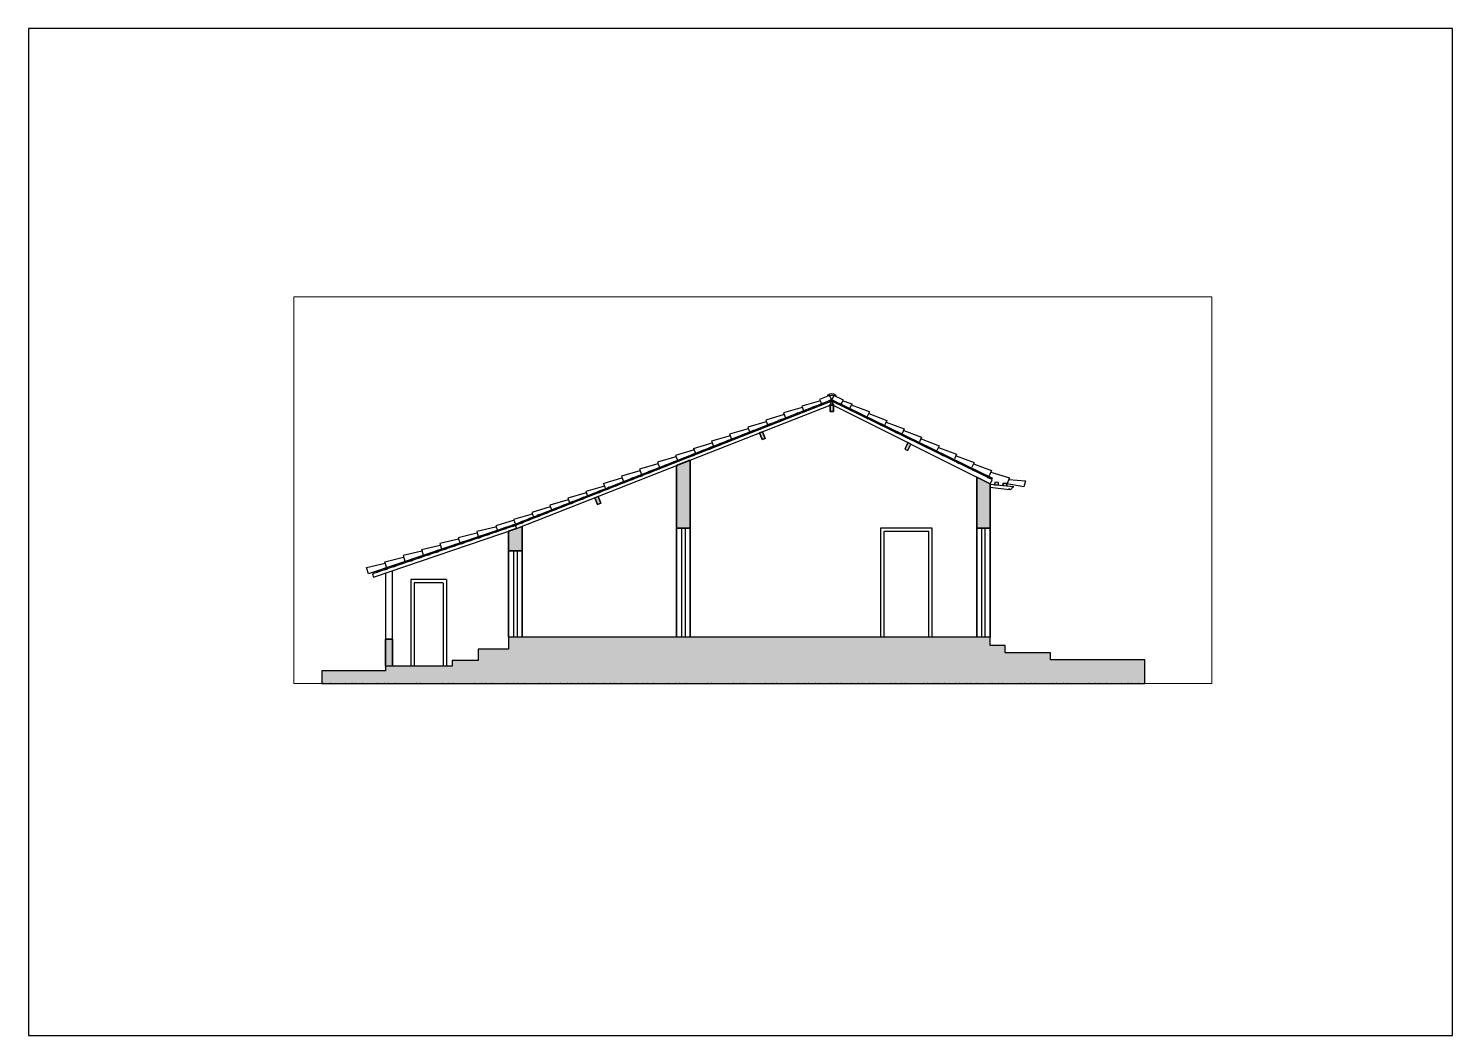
# Paper-space layout 'Layout1' of a CAD drawing. Header units: millimetres. Extents: x 21 to 318, y 103 to 313.
# The model-space entities are those that its viewports show. They can reach past a viewport. Long polylines and large blocks are cut down to what shows.
import ezdxf

# ---------------------------------------------------------------- set-up
doc = ezdxf.new("R2010")
doc.units = ezdxf.units.MM
for name, color, linetype, lineweight in [('A-ALV-___-___-EXI', 250, 'Continuous', 35), ('A-BAS-___-___-EXI', 250, 'Continuous', 25), ('A-COB-___-___-EXI', 250, 'Continuous', 25), ('A-JAN-___-___-EXI', 250, 'Continuous', 25), ('A-POR-___-___-EXI', 250, 'Continuous', 25)]:
    doc.layers.add(name, color=color, linetype=linetype, lineweight=lineweight)

# ---------------------------------------------------------------- blocks, each defined once
blk = doc.blocks.new('A4 HORIZONTAL - A4-23024341-Não nomeada')
at = {"layer": 'A-POR-___-___-EXI'}
for p, q in [((317.79, 313), (20.79, 313)), ((20.79, 313), (20.79, 103)), ((317.79, 103), (317.79, 313)), ((20.79, 103), (317.79, 103))]:
    blk.add_line(p, q, dxfattribs=at)

msp = doc.modelspace()

# ---------------------------------------------------------------- hatches: boundary and pattern name
at = {"layer": 'A-ALV-___-___-EXI'}
h = msp.add_hatch(color=11, dxfattribs=at)
h.paths.add_polyline_path([(-55491, -7491), (-55341, -7491), (-55341, -6931), (-55491, -6931), (-55491, -7456)])
h.paths.add_polyline_path([(-52923, -5087), (-52643, -5087), (-52643, -4579), (-52759, -4625), (-52923, -4680)])
h.paths.add_polyline_path([(-49138, -4616), (-49138, -3199), (-49418, -3309), (-49418, -4616)])
h.paths.add_polyline_path([(-42880, -4616), (-42880, -3691), (-43159, -3550), (-43159, -4616), (-43043, -4616)])
at = {"layer": 'A-BAS-___-___-EXI', "true_color": 0xcb9898}
msp.add_hatch(color=253, dxfattribs=at).paths.add_polyline_path([(-39655, -7851), (-39655, -7360), (-41619, -7360), (-41619, -7211), (-42569, -7211), (-42569, -7061), (-42879, -7061), (-42879, -6890), (-52922, -6890), (-52922, -7140), (-53558, -7140), (-53558, -7372), (-54101, -7372), (-54101, -7491), (-55491, -7491), (-55491, -7592), (-56821, -7592), (-56821, -7851), (-43043, -7851)])
at = {"layer": 'A-COB-___-___-EXI', "true_color": 0xc19a82}
h = msp.add_hatch(color=33, dxfattribs=at)
h.paths.add_polyline_path([(-55680, -5540), (-55622, -5521), (-55631, -5498), (-55688, -5517)])
h.paths.add_polyline_path([(-55502, -5481), (-55444, -5462), (-55453, -5436), (-55510, -5458)])
h.paths.add_polyline_path([(-55324, -5420), (-55269, -5400), (-55275, -5377), (-55332, -5396)])
h.paths.add_polyline_path([(-55148, -5360), (-55091, -5341), (-55099, -5318), (-55156, -5337)])
h.paths.add_polyline_path([(-54970, -5301), (-54913, -5282), (-54921, -5256), (-54978, -5277)])
h.paths.add_polyline_path([(-54792, -5239), (-54736, -5220), (-54743, -5197), (-54800, -5216)])
h.paths.add_polyline_path([(-54615, -5180), (-54558, -5161), (-54567, -5138), (-54625, -5157)])
h.paths.add_polyline_path([(-54437, -5121), (-54380, -5102), (-54389, -5076), (-54447, -5097)])
h.paths.add_polyline_path([(-54259, -5059), (-54205, -5040), (-54211, -5017), (-54269, -5036)])
h.paths.add_polyline_path([(-54084, -5000), (-54027, -4981), (-54035, -4957), (-54092, -4976)])
h.paths.add_polyline_path([(-53906, -4941), (-53849, -4922), (-53857, -4896), (-53914, -4917)])
h.paths.add_polyline_path([(-53728, -4879), (-53673, -4860), (-53679, -4837), (-53736, -4856)])
h.paths.add_polyline_path([(-53552, -4820), (-53495, -4801), (-53503, -4777), (-53561, -4797)])
h.paths.add_polyline_path([(-53374, -4760), (-53317, -4741), (-53325, -4718), (-53383, -4737)])
h.paths.add_polyline_path([(-53196, -4699), (-53141, -4680), (-53147, -4657), (-53205, -4676)])
h.paths.add_polyline_path([(-53020, -4639), (-52963, -4620), (-52971, -4597), (-53029, -4616)])
h.paths.add_polyline_path([(-52785, -4559), (-52728, -4538), (-52738, -4514), (-52793, -4536)])
h.paths.add_polyline_path([(-52673, -4514), (-52615, -4494), (-52626, -4470), (-52681, -4491)])
h.paths.add_polyline_path([(-52499, -4446), (-52442, -4423), (-52450, -4400), (-52507, -4423)])
h.paths.add_polyline_path([(-52323, -4377), (-52268, -4355), (-52276, -4332), (-52333, -4354)])
h.paths.add_polyline_path([(-52149, -4309), (-52094, -4287), (-52102, -4264), (-52159, -4286)])
h.paths.add_polyline_path([(-51976, -4241), (-51920, -4220), (-51928, -4196), (-51984, -4218)])
h.paths.add_polyline_path([(-51802, -4173), (-51746, -4150), (-51755, -4127), (-51810, -4150)])
h.paths.add_polyline_path([(-51066, -4119), (-51000, -4093), (-51055, -3954), (-51121, -3980)])
h.paths.add_polyline_path([(-51628, -4104), (-51572, -4082), (-51582, -4059), (-51636, -4080)])
h.paths.add_polyline_path([(-51397, -4014), (-51341, -3991), (-51351, -3968), (-51408, -3991)])
h.paths.add_polyline_path([(-51049, -3877), (-50994, -3855), (-51003, -3832), (-51060, -3854)])
h.paths.add_polyline_path([(-50875, -3809), (-50821, -3786), (-50829, -3763), (-50884, -3786)])
h.paths.add_polyline_path([(-50702, -3739), (-50647, -3718), (-50655, -3695), (-50710, -3715)])
h.paths.add_polyline_path([(-42534, -3734), (-42528, -3686), (-42609, -3677), (-42613, -3726)])
h.paths.add_polyline_path([(-42706, -3717), (-42702, -3665), (-42780, -3657), (-42787, -3708)])
h.paths.add_polyline_path([(-50528, -3672), (-50473, -3650), (-50481, -3627), (-50536, -3648)])
h.paths.add_polyline_path([(-50354, -3604), (-50297, -3580), (-50308, -3556), (-50363, -3580)])
h.paths.add_polyline_path([(-42880, -3580), (-42869, -3559), (-42924, -3532), (-42935, -3555)])
h.paths.add_polyline_path([(-50180, -3536), (-50123, -3513), (-50134, -3489), (-50189, -3513)])
h.paths.add_polyline_path([(-50006, -3465), (-49949, -3445), (-49960, -3421), (-50015, -3442)])
h.paths.add_polyline_path([(-43204, -3421), (-43193, -3400), (-43246, -3373), (-43257, -3396)])
h.paths.add_polyline_path([(-49833, -3398), (-49775, -3377), (-49784, -3354), (-49841, -3374)])
h.paths.add_polyline_path([(-49657, -3330), (-49602, -3309), (-49610, -3286), (-49668, -3306)])
h.paths.add_polyline_path([(-43529, -3264), (-43518, -3241), (-43571, -3215), (-43582, -3237)])
h.paths.add_polyline_path([(-49483, -3260), (-49428, -3239), (-49437, -3215), (-49494, -3237)])
h.paths.add_polyline_path([(-49309, -3192), (-49255, -3171), (-49263, -3148), (-49317, -3169)])
h.paths.add_polyline_path([(-43852, -3105), (-43840, -3082), (-43894, -3056), (-43905, -3078)])
h.paths.add_polyline_path([(-49081, -3103), (-49024, -3080), (-49033, -3056), (-49089, -3080)])
h.paths.add_polyline_path([(-48907, -3033), (-48850, -3012), (-48858, -2989), (-48915, -3010)])
h.paths.add_polyline_path([(-44598, -2997), (-44532, -2861), (-44593, -2831), (-44660, -2965)])
h.paths.add_polyline_path([(-48731, -2965), (-48676, -2944), (-48684, -2921), (-48741, -2942)])
h.paths.add_polyline_path([(-44174, -2946), (-44164, -2925), (-44217, -2898), (-44227, -2921)])
h.paths.add_polyline_path([(-48557, -2898), (-48502, -2874), (-48510, -2851), (-48567, -2874)])
h.paths.add_polyline_path([(-48384, -2828), (-48328, -2806), (-48336, -2783), (-48394, -2804)])
h.paths.add_polyline_path([(-47637, -2768), (-47572, -2743), (-47629, -2603), (-47692, -2628)])
h.paths.add_polyline_path([(-48210, -2760), (-48154, -2739), (-48163, -2715), (-48218, -2737)])
h.paths.add_polyline_path([(-48036, -2692), (-47981, -2669), (-47989, -2645), (-48044, -2669)])
h.paths.add_polyline_path([(-44821, -2631), (-44810, -2607), (-44865, -2582), (-44876, -2603)])
h.paths.add_polyline_path([(-47862, -2622), (-47805, -2601), (-47815, -2578), (-47870, -2599)])
h.paths.add_polyline_path([(-45105, -2491), (-45094, -2470), (-45147, -2442), (-45158, -2465)])
h.paths.add_polyline_path([(-47514, -2486), (-47457, -2463), (-47468, -2440), (-47523, -2463)])
h.paths.add_polyline_path([(-47283, -2395), (-47228, -2374), (-47237, -2351), (-47292, -2372)])
h.paths.add_polyline_path([(-45427, -2334), (-45417, -2311), (-45470, -2285), (-45482, -2306)])
h.paths.add_polyline_path([(-47110, -2327), (-47054, -2306), (-47063, -2283), (-47118, -2304)])
h.paths.add_polyline_path([(-46936, -2260), (-46880, -2236), (-46889, -2213), (-46944, -2236)])
h.paths.add_polyline_path([(-46762, -2190), (-46705, -2168), (-46716, -2145), (-46770, -2167)])
h.paths.add_polyline_path([(-46148, -2181), (-46148, -2031), (-46163, -2031), (-46163, -1974), (-46202, -1974), (-46202, -2031), (-46217, -2031), (-46217, -2181)])
h.paths.add_polyline_path([(-45749, -2175), (-45739, -2152), (-45793, -2126), (-45804, -2149)])
h.paths.add_polyline_path([(-46588, -2122), (-46531, -2101), (-46542, -2077), (-46596, -2099)])
h.paths.add_polyline_path([(-46414, -2054), (-46357, -2031), (-46368, -2008), (-46423, -2031)])
h.paths.add_polyline_path([(-46130, -1989), (-46118, -1967), (-46173, -1940), (-46183, -1963)])
h.paths.add_polyline_path([(-46240, -1984), (-46184, -1963), (-46192, -1940), (-46250, -1961)])

# ---------------------------------------------------------------- linework, layer by layer
at = {"layer": 'A-ALV-___-___-EXI'}
for p, q in [((-49138, -3199), (-49138, -4616)), ((-49418, -3309), (-49418, -4616)), ((-43159, -4616), (-43159, -3544)), ((-43159, -3550), (-43159, -4616)), ((-42880, -3691), (-42880, -4616)), ((-42880, -4616), (-42880, -3691)), ((-52923, -4680), (-52923, -5087)), ((-52643, -4579), (-52643, -5087)), ((-49418, -4616), (-49138, -4616)), ((-49418, -4616), (-49418, -6890)), ((-49138, -4616), (-49138, -6890)), ((-43159, -4616), (-42880, -4616)), ((-42880, -4616), (-43159, -4616)), ((-43159, -4616), (-43159, -6890)), ((-42880, -6890), (-42880, -4616)), ((-52923, -5087), (-52643, -5087)), ((-52643, -5087), (-52923, -5087)), ((-52923, -5087), (-52923, -6890)), ((-52643, -5087), (-52643, -6890))]:
    msp.add_line(p, q, dxfattribs=at)
for points in [[(-49138, -3199), (-49138, -4616), (-49418, -4616), (-49418, -3309)], [(-52643, -4578), (-52643, -5087)]]:
    msp.add_lwpolyline(points, close=True, dxfattribs=at)
for points in [[(-52759, -4625), (-52923, -4680), (-52923, -5087)], [(-55493, -7491), (-55491, -7491), (-55491, -6931)], [(-55341, -6931), (-55341, -7491), (-55341, -6931), (-55491, -6931), (-55491, -7491)]]:
    msp.add_lwpolyline(points, dxfattribs=at)
at = {"layer": 'A-BAS-___-___-EXI'}
for p, q in [((-56824, -7703), (-56821, -7700)), ((-56821, -7811), (-56826, -7806)), ((-56774, -7858), (-56781, -7851)), ((-56697, -7858), (-56690, -7851)), ((-56634, -7858), (-56641, -7851)), ((-56549, -7858), (-56556, -7851)), ((-56472, -7858), (-56465, -7851)), ((-56409, -7858), (-56416, -7851)), ((-56325, -7858), (-56332, -7851)), ((-56247, -7858), (-56240, -7851)), ((-56185, -7858), (-56192, -7851)), ((-56100, -7858), (-56107, -7851)), ((-56024, -7858), (-56017, -7851)), ((-55961, -7858), (-55968, -7851)), ((-55875, -7858), (-55882, -7851)), ((-55798, -7858), (-55791, -7851)), ((-55735, -7858), (-55742, -7851)), ((-55651, -7858), (-55658, -7851)), ((-55573, -7858), (-55566, -7851)), ((-55510, -7858), (-55517, -7851)), ((-55426, -7858), (-55433, -7851)), ((-55349, -7858), (-55343, -7851)), ((-55287, -7858), (-55294, -7851)), ((-55201, -7858), (-55208, -7851)), ((-55125, -7858), (-55118, -7851)), ((-55061, -7858), (-55068, -7851)), ((-54977, -7858), (-54984, -7851)), ((-54898, -7858), (-54891, -7851)), ((-54835, -7858), (-54842, -7851)), ((-54752, -7858), (-54759, -7851)), ((-54673, -7858), (-54666, -7851)), ((-54610, -7858), (-54617, -7851)), ((-54526, -7858), (-54533, -7851)), ((-54449, -7858), (-54442, -7851)), ((-54386, -7858), (-54393, -7851)), ((-54300, -7858), (-54307, -7851)), ((-54224, -7858), (-54217, -7851)), ((-54161, -7858), (-54168, -7851)), ((-54077, -7858), (-54083, -7851)), ((-53999, -7858), (-53992, -7851)), ((-53936, -7858), (-53943, -7851)), ((-53852, -7858), (-53859, -7851)), ((-53775, -7858), (-53768, -7851)), ((-53712, -7858), (-53719, -7851)), ((-53627, -7858), (-53634, -7851)), ((-53550, -7858), (-53543, -7851)), ((-53487, -7858), (-53494, -7851)), ((-53401, -7858), (-53408, -7851)), ((-53325, -7858), (-53318, -7851)), ((-53262, -7858), (-53269, -7851)), ((-53178, -7858), (-53185, -7851)), ((-53101, -7858), (-53094, -7851)), ((-53038, -7858), (-53045, -7851)), ((-52953, -7858), (-52960, -7851)), ((-52876, -7858), (-52869, -7851)), ((-52813, -7858), (-52820, -7851)), ((-52728, -7858), (-52735, -7851)), ((-52651, -7858), (-52644, -7851)), ((-52588, -7858), (-52595, -7851)), ((-52504, -7858), (-52511, -7851)), ((-52427, -7858), (-52420, -7851)), ((-52365, -7858), (-52372, -7851)), ((-52279, -7858), (-52286, -7851)), ((-52202, -7858), (-52195, -7851)), ((-52139, -7858), (-52146, -7851)), ((-52054, -7858), (-52061, -7851)), ((-51976, -7858), (-51969, -7851)), ((-51913, -7858), (-51920, -7851)), ((-51830, -7858), (-51837, -7851)), ((-51750, -7858), (-51743, -7851)), ((-51687, -7858), (-51694, -7851)), ((-51604, -7858), (-51611, -7851)), ((-51527, -7858), (-51520, -7851)), ((-51464, -7858), (-51471, -7851)), ((-51378, -7858), (-51385, -7851)), ((-51302, -7858), (-51295, -7851)), ((-51239, -7858), (-51246, -7851)), ((-51153, -7858), (-51160, -7851)), ((-51077, -7858), (-51070, -7851)), ((-51014, -7858), (-51021, -7851)), ((-50930, -7858), (-50937, -7851)), ((-50851, -7858), (-50844, -7851)), ((-50789, -7858), (-50796, -7851)), ((-50704, -7858), (-50711, -7851)), ((-50628, -7858), (-50621, -7851)), ((-50565, -7858), (-50572, -7851)), ((-50479, -7858), (-50486, -7851)), ((-50403, -7858), (-50396, -7851)), ((-50340, -7858), (-50347, -7851)), ((-50256, -7858), (-50263, -7851)), ((-50178, -7858), (-50171, -7851)), ((-50115, -7858), (-50122, -7851)), ((-50031, -7858), (-50038, -7851)), ((-49954, -7858), (-49947, -7851)), ((-49891, -7858), (-49898, -7851)), ((-49805, -7858), (-49812, -7851)), ((-49729, -7858), (-49722, -7851)), ((-49666, -7858), (-49673, -7851)), ((-49582, -7858), (-49588, -7851)), ((-49504, -7858), (-49497, -7851)), ((-49441, -7858), (-49448, -7851)), ((-49357, -7858), (-49364, -7851)), ((-49280, -7858), (-49273, -7851)), ((-49217, -7858), (-49224, -7851)), ((-49132, -7858), (-49139, -7851)), ((-49055, -7858), (-49048, -7851)), ((-48991, -7858), (-48998, -7851)), ((-48908, -7858), (-48915, -7851)), ((-48828, -7858), (-48821, -7851)), ((-48765, -7858), (-48772, -7851)), ((-48683, -7858), (-48690, -7851)), ((-48603, -7858), (-48596, -7851)), ((-48541, -7858), (-48548, -7851)), ((-48456, -7858), (-48463, -7851)), ((-48380, -7858), (-48373, -7851)), ((-48317, -7858), (-48324, -7851)), ((-48231, -7858), (-48238, -7851)), ((-48154, -7858), (-48147, -7851)), ((-48091, -7858), (-48098, -7851)), ((-48007, -7858), (-48014, -7851)), ((-47929, -7858), (-47922, -7851)), ((-47867, -7858), (-47874, -7851)), ((-47782, -7858), (-47789, -7851)), ((-47706, -7858), (-47699, -7851)), ((-47643, -7858), (-47650, -7851)), ((-47557, -7858), (-47564, -7851)), ((-47481, -7858), (-47474, -7851)), ((-47418, -7858), (-47425, -7851)), ((-47333, -7858), (-47340, -7851)), ((-47255, -7858), (-47248, -7851)), ((-47192, -7858), (-47199, -7851)), ((-47108, -7858), (-47115, -7851)), ((-47032, -7858), (-47025, -7851)), ((-46969, -7858), (-46976, -7851)), ((-46883, -7858), (-46890, -7851)), ((-46807, -7858), (-46800, -7851)), ((-46744, -7858), (-46751, -7851)), ((-46659, -7858), (-46666, -7851)), ((-46582, -7858), (-46575, -7851)), ((-46519, -7858), (-46526, -7851)), ((-46435, -7858), (-46442, -7851)), ((-46358, -7858), (-46351, -7851)), ((-46295, -7858), (-46302, -7851)), ((-46209, -7858), (-46216, -7851)), ((-46133, -7858), (-46126, -7851)), ((-46070, -7858), (-46077, -7851)), ((-45984, -7858), (-45991, -7851)), ((-45906, -7858), (-45899, -7851)), ((-45843, -7858), (-45850, -7851)), ((-45761, -7858), (-45768, -7851)), ((-45681, -7858), (-45674, -7851)), ((-45618, -7858), (-45625, -7851)), ((-45534, -7858), (-45541, -7851)), ((-45457, -7858), (-45450, -7851)), ((-45394, -7858), (-45401, -7851)), ((-45309, -7858), (-45316, -7851)), ((-45232, -7858), (-45225, -7851)), ((-45169, -7858), (-45176, -7851)), ((-45084, -7858), (-45091, -7851)), ((-45007, -7858), (-45000, -7851)), ((-44944, -7858), (-44951, -7851)), ((-44860, -7858), (-44867, -7851)), ((-44783, -7858), (-44776, -7851)), ((-44721, -7858), (-44728, -7851)), ((-44635, -7858), (-44642, -7851)), ((-44558, -7858), (-44551, -7851)), ((-44495, -7858), (-44502, -7851)), ((-44410, -7858), (-44417, -7851)), ((-44333, -7858), (-44326, -7851)), ((-44270, -7858), (-44277, -7851)), ((-44186, -7858), (-44193, -7851)), ((-44109, -7858), (-44103, -7851)), ((-44047, -7858), (-44054, -7851)), ((-43961, -7858), (-43968, -7851)), ((-43884, -7858), (-43878, -7851)), ((-43822, -7858), (-43829, -7851)), ((-43736, -7858), (-43743, -7851)), ((-43659, -7858), (-43652, -7851)), ((-43596, -7858), (-43603, -7851)), ((-43512, -7858), (-43519, -7851)), ((-43434, -7858), (-43427, -7851)), ((-43372, -7858), (-43379, -7851)), ((-43287, -7858), (-43294, -7851)), ((-43211, -7858), (-43204, -7851)), ((-43148, -7858), (-43155, -7851)), ((-43062, -7858), (-43069, -7851)), ((-42985, -7858), (-42979, -7851)), ((-42923, -7858), (-42930, -7851)), ((-42838, -7858), (-42846, -7851)), ((-42759, -7858), (-42752, -7851)), ((-42696, -7858), (-42703, -7851)), ((-42613, -7858), (-42620, -7851)), ((-42533, -7858), (-42527, -7851)), ((-42471, -7858), (-42478, -7851)), ((-42387, -7858), (-42394, -7851)), ((-42310, -7858), (-42303, -7851)), ((-42247, -7858), (-42254, -7851)), ((-42161, -7858), (-42168, -7851)), ((-42085, -7858), (-42078, -7851)), ((-42022, -7858), (-42029, -7851)), ((-41938, -7858), (-41945, -7851)), ((-41860, -7858), (-41853, -7851)), ((-41797, -7858), (-41804, -7851)), ((-41713, -7858), (-41720, -7851)), ((-41636, -7858), (-41629, -7851)), ((-41573, -7858), (-41580, -7851)), ((-41487, -7858), (-41495, -7851)), ((-41411, -7858), (-41404, -7851)), ((-41348, -7858), (-41355, -7851)), ((-41264, -7858), (-41271, -7851)), ((-41186, -7858), (-41179, -7851)), ((-41124, -7858), (-41130, -7851)), ((-41039, -7858), (-41046, -7851)), ((-40962, -7858), (-40955, -7851)), ((-40899, -7858), (-40906, -7851)), ((-40814, -7858), (-40821, -7851)), ((-40737, -7858), (-40730, -7851)), ((-40674, -7858), (-40681, -7851)), ((-40590, -7858), (-40597, -7851)), ((-40512, -7858), (-40505, -7851)), ((-40450, -7858), (-40457, -7851)), ((-40365, -7858), (-40372, -7851)), ((-40288, -7858), (-40282, -7851)), ((-40226, -7858), (-40233, -7851)), ((-40140, -7858), (-40147, -7851)), ((-40063, -7858), (-40056, -7851)), ((-40000, -7858), (-40007, -7851)), ((-39916, -7858), (-39923, -7851)), ((-39838, -7858), (-39831, -7851)), ((-39775, -7858), (-39782, -7851)), ((-39691, -7858), (-39698, -7851))]:
    msp.add_line(p, q, dxfattribs=at)
msp.add_lwpolyline([(-52922, -6890), (-52922, -7140), (-53558, -7140), (-53558, -7372), (-54101, -7372), (-54101, -7491), (-55491, -7491), (-55491, -7592), (-56821, -7592), (-56821, -7851), (-39655, -7851), (-39655, -7360), (-41619, -7360), (-41619, -7211), (-42569, -7211), (-42569, -7061), (-42879, -7061), (-42879, -6890)], close=True, dxfattribs=at)
at = {"layer": 'A-COB-___-___-EXI'}
for p, q in [((-46183, -1963), (-52785, -4561)), ((-49138, -3199), (-46183, -2033)), ((-46542, -2077), (-46596, -2099)), ((-46531, -2101), (-46542, -2077)), ((-46277, -1850), (-46270, -1864)), ((-46192, -1940), (-46250, -1961)), ((-46250, -1961), (-46240, -1984)), ((-46240, -1984), (-46184, -1963)), ((-46184, -1963), (-46192, -1940)), ((-46183, -1931), (-46183, -1974)), ((-42835, -3601), (-46183, -1963)), ((-46183, -2033), (-42880, -3691)), ((-46096, -1849), (-46106, -1868)), ((-45397, -2192), (-45774, -2050)), ((-47237, -2351), (-47292, -2372)), ((-47292, -2372), (-47283, -2395)), ((-47283, -2395), (-47228, -2374)), ((-47228, -2374), (-47237, -2351)), ((-47063, -2283), (-47118, -2304)), ((-47118, -2304), (-47110, -2327)), ((-47110, -2327), (-47054, -2306)), ((-47054, -2306), (-47063, -2283)), ((-46889, -2213), (-46944, -2236)), ((-46944, -2236), (-46936, -2260)), ((-46936, -2260), (-46880, -2236)), ((-46880, -2236), (-46889, -2213)), ((-46716, -2145), (-46770, -2167)), ((-46770, -2167), (-46762, -2190)), ((-46762, -2190), (-46705, -2168)), ((-46705, -2168), (-46716, -2145)), ((-46596, -2099), (-46588, -2122)), ((-46588, -2122), (-46531, -2101)), ((-45793, -2126), (-45804, -2149)), ((-45804, -2149), (-45749, -2175)), ((-45739, -2152), (-45793, -2126)), ((-45749, -2175), (-45739, -2152)), ((-45470, -2285), (-45482, -2306)), ((-45482, -2306), (-45427, -2334)), ((-45417, -2311), (-45470, -2285)), ((-45399, -2192), (-45442, -2287)), ((-45427, -2334), (-45417, -2311)), ((-47989, -2645), (-48044, -2669)), ((-48044, -2669), (-48036, -2692)), ((-48036, -2692), (-47981, -2669)), ((-47981, -2669), (-47989, -2645)), ((-47815, -2578), (-47870, -2599)), ((-47870, -2599), (-47862, -2622)), ((-47862, -2622), (-47805, -2601)), ((-47805, -2601), (-47815, -2578)), ((-47629, -2603), (-47692, -2628)), ((-47692, -2628), (-47637, -2768)), ((-47572, -2743), (-47629, -2603)), ((-47468, -2440), (-47523, -2463)), ((-47523, -2463), (-47514, -2486)), ((-47514, -2486), (-47457, -2463)), ((-47457, -2463), (-47468, -2440)), ((-45147, -2442), (-45158, -2465)), ((-45158, -2465), (-45105, -2491)), ((-45094, -2470), (-45147, -2442)), ((-45105, -2491), (-45094, -2470)), ((-44865, -2582), (-44876, -2603)), ((-44876, -2603), (-44821, -2631)), ((-44810, -2607), (-44865, -2582)), ((-44821, -2631), (-44810, -2607)), ((-49066, -2950), (-48680, -2836)), ((-49063, -2950), (-49025, -3052)), ((-48684, -2921), (-48741, -2942)), ((-48741, -2942), (-48731, -2965)), ((-48731, -2965), (-48676, -2944)), ((-48676, -2944), (-48684, -2921)), ((-48510, -2851), (-48567, -2874)), ((-48567, -2874), (-48557, -2898)), ((-48557, -2898), (-48502, -2874)), ((-48502, -2874), (-48510, -2851)), ((-48336, -2783), (-48394, -2804)), ((-48394, -2804), (-48384, -2828)), ((-48384, -2828), (-48328, -2806)), ((-48328, -2806), (-48336, -2783)), ((-48163, -2715), (-48218, -2737)), ((-48218, -2737), (-48210, -2760)), ((-48210, -2760), (-48154, -2739)), ((-48154, -2739), (-48163, -2715)), ((-47637, -2768), (-47572, -2743)), ((-44217, -2898), (-44227, -2921)), ((-44227, -2921), (-44174, -2946)), ((-44164, -2925), (-44217, -2898)), ((-44174, -2946), (-44164, -2925)), ((-52759, -4625), (-49138, -3199)), ((-49437, -3215), (-49494, -3237)), ((-49494, -3237), (-49483, -3260)), ((-49483, -3260), (-49428, -3239)), ((-49428, -3239), (-49437, -3215)), ((-49263, -3148), (-49317, -3169)), ((-49317, -3169), (-49309, -3192)), ((-49309, -3192), (-49255, -3171)), ((-49255, -3171), (-49263, -3148)), ((-49033, -3056), (-49089, -3080)), ((-49089, -3080), (-49081, -3103)), ((-49081, -3103), (-49024, -3080)), ((-49024, -3080), (-49033, -3056)), ((-48858, -2989), (-48915, -3010)), ((-48915, -3010), (-48907, -3033)), ((-48907, -3033), (-48850, -3012)), ((-48850, -3012), (-48858, -2989)), ((-43894, -3056), (-43905, -3078)), ((-43905, -3078), (-43852, -3105)), ((-43840, -3082), (-43894, -3056)), ((-43852, -3105), (-43840, -3082)), ((-43571, -3215), (-43582, -3237)), ((-43582, -3237), (-43529, -3264)), ((-43518, -3241), (-43571, -3215)), ((-43529, -3264), (-43518, -3241)), ((-50308, -3556), (-50363, -3580)), ((-50297, -3580), (-50308, -3556)), ((-50134, -3489), (-50189, -3513)), ((-50189, -3513), (-50180, -3536)), ((-50180, -3536), (-50123, -3513)), ((-50123, -3513), (-50134, -3489)), ((-49960, -3421), (-50015, -3442)), ((-50015, -3442), (-50006, -3465)), ((-50006, -3465), (-49949, -3445)), ((-49949, -3445), (-49960, -3421)), ((-49784, -3354), (-49841, -3374)), ((-49841, -3374), (-49833, -3398)), ((-49833, -3398), (-49775, -3377)), ((-49775, -3377), (-49784, -3354)), ((-49610, -3286), (-49668, -3306)), ((-49668, -3306), (-49657, -3330)), ((-49657, -3330), (-49602, -3309)), ((-49602, -3309), (-49610, -3286)), ((-43246, -3373), (-43257, -3396)), ((-43257, -3396), (-43204, -3421)), ((-43193, -3400), (-43246, -3373)), ((-43204, -3421), (-43193, -3400)), ((-42880, -3691), (-43159, -3550)), ((-42924, -3532), (-42935, -3555)), ((-42935, -3555), (-42880, -3580)), ((-42869, -3559), (-42924, -3532)), ((-42880, -3580), (-42869, -3559)), ((-51003, -3832), (-51060, -3854)), ((-51060, -3854), (-51049, -3877)), ((-51049, -3877), (-50994, -3855)), ((-50994, -3855), (-51003, -3832)), ((-50947, -3680), (-50562, -3567)), ((-50946, -3680), (-50905, -3792)), ((-50829, -3763), (-50884, -3786)), ((-50884, -3786), (-50875, -3809)), ((-50875, -3809), (-50821, -3786)), ((-50821, -3786), (-50829, -3763)), ((-50655, -3695), (-50710, -3715)), ((-50710, -3715), (-50702, -3739)), ((-50702, -3739), (-50647, -3718)), ((-50647, -3718), (-50655, -3695)), ((-50481, -3627), (-50536, -3648)), ((-50536, -3648), (-50528, -3672)), ((-50528, -3672), (-50473, -3650)), ((-50473, -3650), (-50481, -3627)), ((-50363, -3580), (-50354, -3604)), ((-50354, -3604), (-50297, -3580)), ((-42880, -3691), (-42837, -3605)), ((-42837, -3605), (-42880, -3691)), ((-42880, -3699), (-42388, -3749)), ((-42613, -3726), (-42534, -3734)), ((-42407, -3777), (-42405, -3760)), ((-51755, -4127), (-51810, -4150)), ((-51810, -4150), (-51802, -4173)), ((-51802, -4173), (-51746, -4150)), ((-51746, -4150), (-51755, -4127)), ((-51582, -4059), (-51636, -4080)), ((-51636, -4080), (-51628, -4104)), ((-51628, -4104), (-51572, -4082)), ((-51572, -4082), (-51582, -4059)), ((-51351, -3968), (-51408, -3991)), ((-51408, -3991), (-51397, -4014)), ((-51397, -4014), (-51341, -3991)), ((-51341, -3991), (-51351, -3968)), ((-52450, -4400), (-52507, -4423)), ((-52507, -4423), (-52499, -4446)), ((-52499, -4446), (-52442, -4423)), ((-52442, -4423), (-52450, -4400)), ((-52276, -4332), (-52333, -4354)), ((-52333, -4354), (-52323, -4377)), ((-52323, -4377), (-52268, -4355)), ((-52268, -4355), (-52276, -4332)), ((-52102, -4264), (-52159, -4286)), ((-52159, -4286), (-52149, -4309)), ((-52149, -4309), (-52094, -4287)), ((-52094, -4287), (-52102, -4264)), ((-51928, -4196), (-51984, -4218)), ((-51984, -4218), (-51976, -4241)), ((-51976, -4241), (-51920, -4220)), ((-51920, -4220), (-51928, -4196)), ((-52785, -4561), (-55764, -5570)), ((-55741, -5636), (-52759, -4625)), ((-53325, -4718), (-53383, -4737)), ((-53383, -4737), (-53374, -4760)), ((-53374, -4760), (-53317, -4741)), ((-53317, -4741), (-53325, -4718)), ((-53147, -4657), (-53205, -4676)), ((-53205, -4676), (-53196, -4699)), ((-53196, -4699), (-53141, -4680)), ((-53141, -4680), (-53147, -4657)), ((-52971, -4597), (-53029, -4616)), ((-53029, -4616), (-53020, -4639)), ((-53020, -4639), (-52963, -4620)), ((-52963, -4620), (-52971, -4597)), ((-52785, -4561), (-52759, -4625)), ((-52759, -4625), (-52643, -4579)), ((-52626, -4470), (-52681, -4491)), ((-52681, -4491), (-52673, -4514)), ((-52673, -4514), (-52615, -4494)), ((-52615, -4494), (-52626, -4470)), ((-54741, -5061), (-54349, -4968)), ((-54211, -5017), (-54269, -5036)), ((-54269, -5036), (-54259, -5059)), ((-54259, -5059), (-54205, -5040)), ((-54205, -5040), (-54211, -5017)), ((-54035, -4957), (-54092, -4976)), ((-54092, -4976), (-54084, -5000)), ((-54084, -5000), (-54027, -4981)), ((-54027, -4981), (-54035, -4957)), ((-53857, -4896), (-53914, -4917)), ((-53914, -4917), (-53906, -4941)), ((-53906, -4941), (-53849, -4922)), ((-53849, -4922), (-53857, -4896)), ((-53679, -4837), (-53736, -4856)), ((-53736, -4856), (-53728, -4879)), ((-53728, -4879), (-53673, -4860)), ((-53673, -4860), (-53679, -4837)), ((-53503, -4777), (-53561, -4797)), ((-53561, -4797), (-53552, -4820)), ((-53552, -4820), (-53495, -4801)), ((-53495, -4801), (-53503, -4777)), ((-55099, -5318), (-55156, -5337)), ((-55156, -5337), (-55148, -5360)), ((-55148, -5360), (-55091, -5341)), ((-55091, -5341), (-55099, -5318)), ((-54921, -5256), (-54978, -5277)), ((-54978, -5277), (-54970, -5301)), ((-54970, -5301), (-54913, -5282)), ((-54913, -5282), (-54921, -5256)), ((-54743, -5197), (-54800, -5216)), ((-54800, -5216), (-54792, -5239)), ((-54792, -5239), (-54736, -5220)), ((-54736, -5220), (-54743, -5197)), ((-54739, -5061), (-54705, -5172)), ((-54567, -5138), (-54625, -5157)), ((-54625, -5157), (-54615, -5180)), ((-54615, -5180), (-54558, -5161)), ((-54558, -5161), (-54567, -5138)), ((-54389, -5076), (-54447, -5097)), ((-54447, -5097), (-54437, -5121)), ((-54437, -5121), (-54380, -5102)), ((-54380, -5102), (-54389, -5076)), ((-55764, -5570), (-55741, -5636)), ((-55631, -5498), (-55688, -5517)), ((-55688, -5517), (-55680, -5540)), ((-55680, -5540), (-55622, -5521)), ((-55622, -5521), (-55631, -5498)), ((-55453, -5436), (-55510, -5458)), ((-55510, -5458), (-55502, -5481)), ((-55502, -5481), (-55444, -5462)), ((-55444, -5462), (-55453, -5436)), ((-55275, -5377), (-55332, -5396)), ((-55332, -5396), (-55324, -5420)), ((-55324, -5420), (-55269, -5400)), ((-55269, -5400), (-55275, -5377))]:
    msp.add_line(p, q, dxfattribs=at)
for points in [[(-42825, -3580), (-46183, -1936), (-52793, -4536), (-52738, -4514), (-52728, -4538), (-52785, -4559), (-52793, -4536), (-55845, -5570), (-55887, -5436), (-55497, -5343)], [(-46421, -1959), (-46807, -2073), (-46773, -2164)], [(-45985, -2031), (-45937, -1948), (-46141, -1849), (-46183, -1936), (-46232, -1849), (-46437, -1929), (-46398, -2016)], [(-46163, -2031), (-46148, -2031), (-46148, -2181), (-46148, -2031), (-46163, -2031), (-46163, -1974), (-46202, -1974), (-46202, -2050), (-46163, -2050), (-46163, -1974), (-46202, -1974), (-46202, -2031)], [(-45942, -1956), (-45764, -2023), (-45807, -2111)], [(-47175, -2247), (-47561, -2361), (-47525, -2459)], [(-46800, -2101), (-47186, -2213), (-47148, -2311)], [(-45410, -2226), (-45035, -2368), (-45079, -2463)], [(-47928, -2542), (-48313, -2656), (-48275, -2756)], [(-47550, -2395), (-47936, -2508), (-47900, -2607)], [(-45048, -2402), (-44670, -2544), (-44717, -2641)], [(-44683, -2578), (-44308, -2720), (-44352, -2817)], [(-48303, -2690), (-48688, -2802), (-48650, -2904)], [(-44321, -2753), (-43943, -2896), (-43990, -2993)], [(-43957, -2930), (-43582, -3071), (-43625, -3169)], [(-49433, -3124), (-49818, -3239), (-49778, -3349)], [(-49055, -2984), (-49441, -3097), (-49403, -3200)], [(-43591, -3103), (-43216, -3245), (-43264, -3345)], [(-50185, -3419), (-50570, -3533), (-50528, -3643)], [(-49809, -3273), (-50195, -3385), (-50153, -3495)], [(-43227, -3273), (-42850, -3415), (-42901, -3523)], [(-42863, -3449), (-42477, -3563), (-42532, -3700)], [(-50924, -3737), (-51310, -3849), (-51276, -3941)], [(-42880, -3763), (-42485, -3805), (-42483, -3787)], [(-42706, -3715), (-42702, -3665), (-42780, -3657), (-42787, -3707)], [(-42492, -3601), (-42142, -3631), (-42174, -3752), (-42528, -3688)], [(-51678, -4025), (-52064, -4138), (-52029, -4234)], [(-51303, -3878), (-51689, -3991), (-51655, -4080)], [(-52806, -4451), (-53192, -4563), (-53156, -4663)], [(-52431, -4320), (-52817, -4432), (-52779, -4532)], [(-52056, -4173), (-52439, -4286), (-52404, -4383)], [(-53582, -4720), (-53971, -4813), (-53940, -4915)], [(-53198, -4593), (-53588, -4684), (-53556, -4786)], [(-53966, -4841), (-54357, -4934), (-54322, -5044)], [(-55470, -5428), (-55506, -5316), (-55116, -5222)], [(-54732, -5095), (-55122, -5188), (-55088, -5301)]]:
    msp.add_lwpolyline(points, dxfattribs=at)
for points in [[(-46588, -2122), (-46531, -2101), (-46542, -2077), (-46596, -2099)], [(-46414, -2054), (-46357, -2031), (-46368, -2008), (-46423, -2031)], [(-46423, -2031), (-46414, -2054), (-46357, -2031), (-46368, -2008)], [(-46240, -1984), (-46183, -1963), (-46192, -1940), (-46250, -1961)], [(-46217, -2181), (-46217, -2031), (-46202, -2031), (-46217, -2031), (-46217, -2181), (-46148, -2181)], [(-46183, -1963), (-46173, -1940), (-46118, -1967), (-46130, -1989)], [(-46118, -1967), (-46130, -1989), (-46183, -1963), (-46173, -1940)], [(-47283, -2395), (-47228, -2374), (-47237, -2351), (-47292, -2372)], [(-47110, -2327), (-47054, -2306), (-47063, -2283), (-47118, -2304)], [(-46936, -2260), (-46880, -2236), (-46889, -2213), (-46944, -2236)], [(-46762, -2190), (-46705, -2168), (-46716, -2145), (-46770, -2167)], [(-45749, -2175), (-45804, -2149), (-45793, -2126), (-45739, -2152)], [(-45427, -2334), (-45482, -2306), (-45470, -2285), (-45417, -2311)], [(-48036, -2692), (-47981, -2669), (-47989, -2645), (-48044, -2669)], [(-47862, -2622), (-47805, -2601), (-47815, -2578), (-47870, -2599)], [(-47629, -2603), (-47572, -2743), (-47637, -2768), (-47692, -2628)], [(-47514, -2486), (-47457, -2463), (-47468, -2440), (-47523, -2463)], [(-45105, -2491), (-45158, -2465), (-45147, -2442), (-45094, -2470)], [(-44821, -2631), (-44876, -2603), (-44865, -2582), (-44810, -2607)], [(-48731, -2965), (-48676, -2944), (-48684, -2921), (-48741, -2942)], [(-48557, -2898), (-48502, -2874), (-48510, -2851), (-48567, -2874)], [(-48384, -2828), (-48328, -2806), (-48336, -2783), (-48394, -2804)], [(-48210, -2760), (-48154, -2739), (-48163, -2715), (-48218, -2737)], [(-44593, -2831), (-44660, -2965), (-44598, -2997), (-44532, -2861)], [(-44594, -2832), (-44660, -2965), (-44598, -2997), (-44533, -2862)], [(-44174, -2946), (-44227, -2921), (-44217, -2898), (-44164, -2925)], [(-49483, -3260), (-49428, -3239), (-49437, -3215), (-49494, -3237)], [(-49309, -3192), (-49255, -3171), (-49263, -3148), (-49317, -3169)], [(-49081, -3103), (-49024, -3080), (-49033, -3056), (-49089, -3080)], [(-48907, -3033), (-48850, -3012), (-48858, -2989), (-48915, -3010)], [(-43852, -3105), (-43905, -3078), (-43894, -3056), (-43840, -3082)], [(-43529, -3264), (-43582, -3237), (-43571, -3215), (-43518, -3241)], [(-50354, -3604), (-50297, -3580), (-50308, -3556), (-50363, -3580)], [(-50180, -3536), (-50123, -3513), (-50134, -3489), (-50189, -3513)], [(-50006, -3465), (-49949, -3445), (-49960, -3421), (-50015, -3442)], [(-49833, -3398), (-49775, -3377), (-49784, -3354), (-49841, -3374)], [(-49657, -3330), (-49602, -3309), (-49610, -3286), (-49668, -3306)], [(-43204, -3421), (-43257, -3396), (-43246, -3373), (-43193, -3400)], [(-42880, -3580), (-42935, -3555), (-42924, -3532), (-42869, -3559)], [(-51049, -3877), (-50994, -3855), (-51003, -3832), (-51060, -3854)], [(-50875, -3809), (-50821, -3786), (-50829, -3763), (-50884, -3786)], [(-50702, -3739), (-50647, -3718), (-50655, -3695), (-50710, -3715)], [(-50528, -3672), (-50473, -3650), (-50481, -3627), (-50536, -3648)], [(-42787, -3708), (-42706, -3717), (-42702, -3665), (-42780, -3657)], [(-42534, -3734), (-42528, -3686), (-42609, -3677), (-42613, -3726), (-42609, -3677), (-42528, -3686)], [(-51802, -4173), (-51746, -4150), (-51755, -4127), (-51810, -4150)], [(-51628, -4104), (-51572, -4082), (-51582, -4059), (-51636, -4080)], [(-51397, -4014), (-51341, -3991), (-51351, -3968), (-51408, -3991)], [(-51056, -3953), (-51000, -4093), (-51066, -4119), (-51121, -3980)], [(-51000, -4093), (-51055, -3954), (-51121, -3980), (-51066, -4119)], [(-52499, -4446), (-52442, -4423), (-52450, -4400), (-52507, -4423)], [(-52323, -4377), (-52268, -4355), (-52276, -4332), (-52333, -4354)], [(-52149, -4309), (-52094, -4287), (-52102, -4264), (-52159, -4286)], [(-51976, -4241), (-51920, -4220), (-51928, -4196), (-51984, -4218)], [(-53374, -4760), (-53317, -4741), (-53325, -4718), (-53383, -4737)], [(-53196, -4699), (-53141, -4680), (-53147, -4657), (-53205, -4676)], [(-53020, -4639), (-52963, -4620), (-52971, -4597), (-53029, -4616)], [(-52842, -4580), (-52785, -4561), (-52793, -4536), (-52851, -4555)], [(-52738, -4514), (-52793, -4536), (-52785, -4559), (-52728, -4538)], [(-52673, -4514), (-52615, -4494), (-52626, -4470), (-52681, -4491)], [(-54259, -5059), (-54205, -5040), (-54211, -5017), (-54269, -5036)], [(-54084, -5000), (-54027, -4981), (-54035, -4957), (-54092, -4976)], [(-53906, -4941), (-53849, -4922), (-53857, -4896), (-53914, -4917)], [(-53728, -4879), (-53673, -4860), (-53679, -4837), (-53736, -4856)], [(-53552, -4820), (-53495, -4801), (-53503, -4777), (-53561, -4797)], [(-55148, -5360), (-55091, -5341), (-55099, -5318), (-55156, -5337)], [(-54970, -5301), (-54913, -5282), (-54921, -5256), (-54978, -5277)], [(-54792, -5239), (-54736, -5220), (-54743, -5197), (-54800, -5216)], [(-54615, -5180), (-54558, -5161), (-54567, -5138), (-54625, -5157)], [(-54437, -5121), (-54380, -5102), (-54389, -5076), (-54447, -5097)], [(-55680, -5540), (-55622, -5521), (-55631, -5498), (-55688, -5517)], [(-55502, -5481), (-55444, -5462), (-55453, -5436), (-55510, -5458)], [(-55324, -5420), (-55269, -5400), (-55275, -5377), (-55332, -5396)]]:
    msp.add_lwpolyline(points, close=True, dxfattribs=at)
for points in [[(-46095, -1847), (-46148, -1803), (-46224, -1804), (-46276, -1849)], [(-46143, -1856), (-46169, -1844), (-46199, -1843), (-46226, -1856)], [(-42404, -3758), (-42398, -3759), (-42390, -3755), (-42389, -3748)]]:
    msp.add_open_spline(points, degree=3, dxfattribs=at)
for points in [[(-42483, -3787), (-42481, -3799), (-42471, -3808), (-42457, -3809), (-42457, -3809), (-42445, -3809), (-42434, -3801), (-42431, -3788)], [(-42406, -3777), (-42411, -3774), (-42416, -3774), (-42421, -3777), (-42421, -3777), (-42426, -3778), (-42430, -3782), (-42432, -3787)]]:
    msp.add_open_spline(points, degree=3, knots=[0, 0, 0, 0, 0.125, 0.125, 0.125, 0.125001, 1, 1, 1, 1], dxfattribs=at)
at = {"layer": 'A-JAN-___-___-EXI'}
msp.add_lwpolyline([(-55491, -5551), (-55491, -6931), (-55341, -6931), (-55341, -5500)], dxfattribs=at)
at = {"layer": 'A-POR-___-___-EXI'}
for p, q in [((-49317, -4616), (-49317, -6890)), ((-49237, -4616), (-49237, -6890)), ((-43060, -4616), (-43060, -6890)), ((-42980, -6890), (-42980, -4616)), ((-52823, -5087), (-52823, -6890)), ((-52742, -5087), (-52742, -6890)), ((-54288, -5758), (-54891, -5758)), ((-54890, -5759), (-54890, -7491)), ((-54288, -5759), (-54288, -7491)), ((-54216, -5686), (-54216, -7491))]:
    msp.add_line(p, q, dxfattribs=at)
for points in [[(-44086, -6890), (-44086, -4616), (-45166, -4616), (-45166, -6890)], [(-44155, -6890), (-44155, -4686), (-45096, -4686), (-45096, -6890)], [(-54217, -5686), (-54961, -5686), (-54961, -7491)]]:
    msp.add_lwpolyline(points, dxfattribs=at)

psp = doc.layouts.get("Layout1")

# ---------------------------------------------------------------- block references
at = {"layer": 'A-BAS-___-___-EXI'}
psp.add_blockref('A4 HORIZONTAL - A4-23024341-Não nomeada', (0, 0), dxfattribs=at)

# ---------------------------------------------------------------- viewports
at = {"layer": 'A-COB-___-___-EXI'}
psp.add_viewport(center=(171.85, 216.72), size=(191.49, 80.6598), view_center_point=(-47830.36, -3822.63), view_height=8065.9765, dxfattribs=at)

doc.saveas('drawing.dxf')
